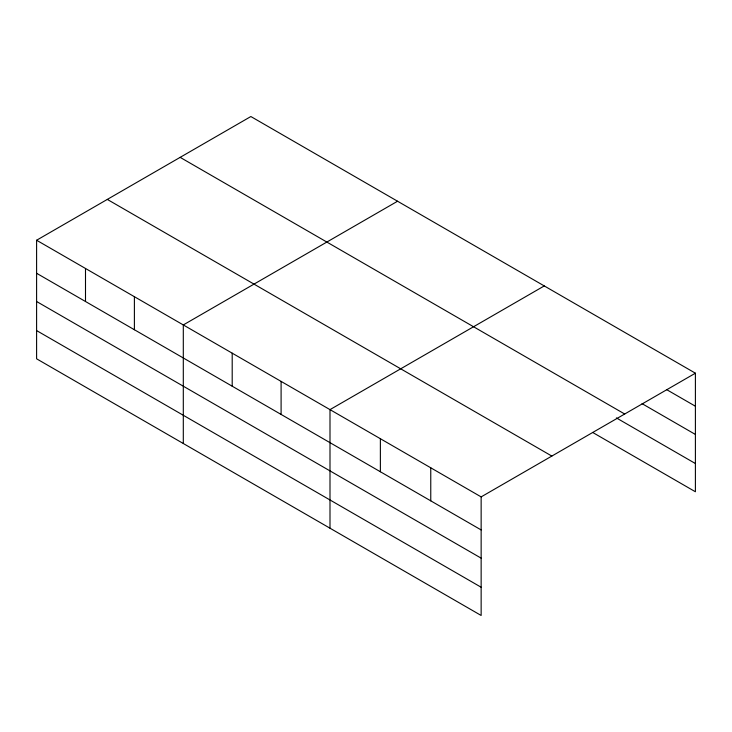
<?xml version="1.0" encoding="UTF-8"?>
<svg xmlns="http://www.w3.org/2000/svg" width="732" height="732" viewBox="0 0 732 732"><rect width="100%" height="100%" fill="white"/><g stroke="black" fill="none" stroke-linecap="round" stroke-linejoin="round"><path stroke-width="1.1" d="M481.144 558.15L481.144 496.891L36.6 240.242L36.6 358.808L481.144 615.466L481.144 558.15L36.6 301.502M592.664 432.447L695.4 491.758L695.4 373.192L250.856 116.534L36.6 240.242M397.558 201.236L183.302 324.935L183.302 443.5M544.26 285.928L329.995 409.627L329.995 528.202M481.144 496.891L695.4 373.192M666.751 389.689L695.4 406.223M642.056 403.652L695.4 434.451M180.154 157.362L624.698 414.01M616.371 417.908L695.4 463.53M107.302 199.415L551.846 456.073M36.6 273.274L481.144 529.931M36.6 330.58L481.144 587.238M430.764 467.803L430.764 500.844M380.375 438.715L380.375 471.756M281.097 381.399L281.097 414.431M232.2 353.172L232.2 386.203M134.395 296.707L134.395 329.739M85.498 268.47L85.498 301.511"/></g></svg>
